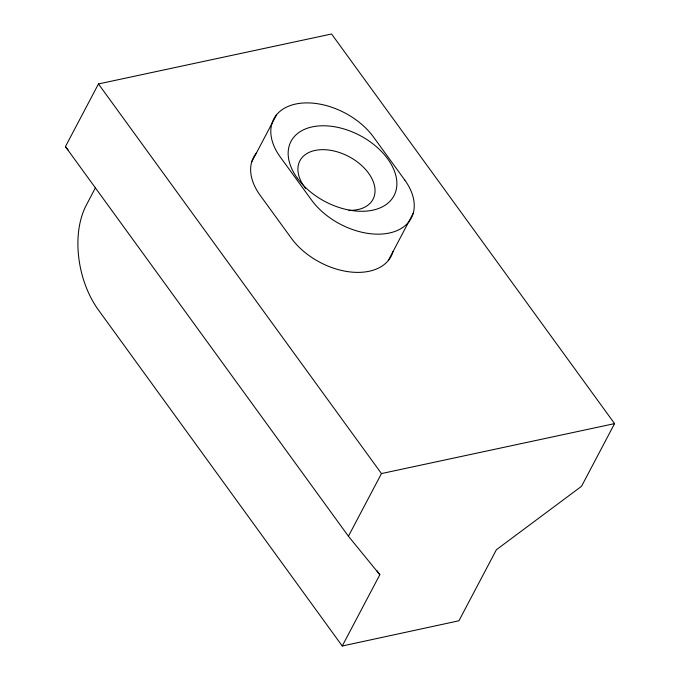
<?xml version="1.0" encoding="UTF-8"?>
<svg xmlns="http://www.w3.org/2000/svg" width="680" height="680" viewBox="0 0 680 680"><rect width="100%" height="100%" fill="white"/><g stroke="black" fill="none" stroke-linecap="round" stroke-linejoin="round"><path stroke-width="1.02" d="M95.378 187.875L86.258 205.241A75.115 45.721 77.9 0 0 98.422 309.961L342.244 646L458.932 620.781L496.383 549.746L581.536 486.285L614.575 423.615L331.576 34L98.464 83.946L65.424 146.617L348.423 536.231L379.831 574.719L342.244 646M251.702 161.925L276.548 114.793M388.331 260.491L413.185 213.358M348.423 536.231L381.463 473.569L614.575 423.615M65.424 146.617L68.093 149.889M98.464 83.946L381.463 473.569M376.712 570.427L379.831 574.719M256.394 153.025A60.095 38.547 27.8 0 0 260.125 195.254L291.354 238.246A60.095 38.547 27.8 0 0 348.984 271.796A60.095 38.547 27.8 0 0 393.023 251.591M303.815 186.014A41.31 26.503 27.8 0 1 318.537 149.881A41.31 26.503 27.8 0 1 371.918 178.661A41.31 26.503 27.8 0 1 348.916 210.324M305.583 188.394A41.31 26.503 27.8 0 1 304.419 186.864M404.762 180.038L373.532 137.045A60.095 38.547 27.8 0 0 295.681 104.04A60.095 38.547 27.8 0 0 280.287 157.02L311.517 200.013A60.095 38.547 27.8 0 0 389.359 233.019A60.095 38.547 27.8 0 0 404.762 180.038M297.356 178.211A58.216 37.34 27.8 0 0 391.306 199.758A58.216 37.34 27.8 0 0 338.903 127.619A58.216 37.34 27.8 0 0 297.356 178.211"/></g></svg>
